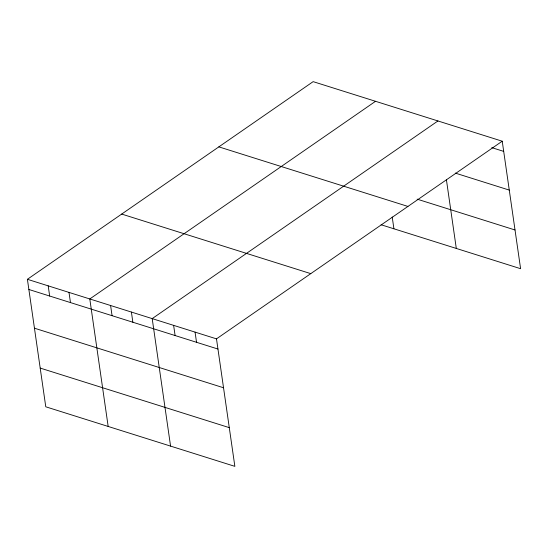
<?xml version="1.0" encoding="UTF-8"?>
<svg xmlns="http://www.w3.org/2000/svg" width="548" height="548" viewBox="0 0 548 548"><rect width="100%" height="100%" fill="white"/><g stroke="black" fill="none" stroke-linecap="round" stroke-linejoin="round"><path stroke-width="0.82" d="M502.228 141.206L216.487 338.863L234.859 466.355L45.772 406.794L27.4 279.302L313.141 81.645L502.228 141.206L520.6 268.698L381.107 224.762M375.538 101.298L89.797 298.961L108.168 426.447M437.934 120.957L152.2 318.614L170.572 446.106M491.789 147.638L503.694 151.385M455.299 173.1L509.277 190.101M417.131 199.15L515.024 229.982M218.844 146.871L407.938 206.432M121.69 214.076L310.785 273.637M27.4 279.302L216.487 338.863M28.866 289.481L217.96 349.042M34.449 328.197L223.536 387.758M40.196 368.078L229.283 427.639M446.421 179.819L456.306 248.45M392.21 217.008L393.909 228.79M195.061 332.115L196.526 342.295M173.627 325.361L175.1 335.54M131.397 312.059L132.869 322.238M110.6 305.51L112.066 315.689M69 292.406L70.466 302.585M48.197 285.857L49.669 296.036"/></g></svg>
